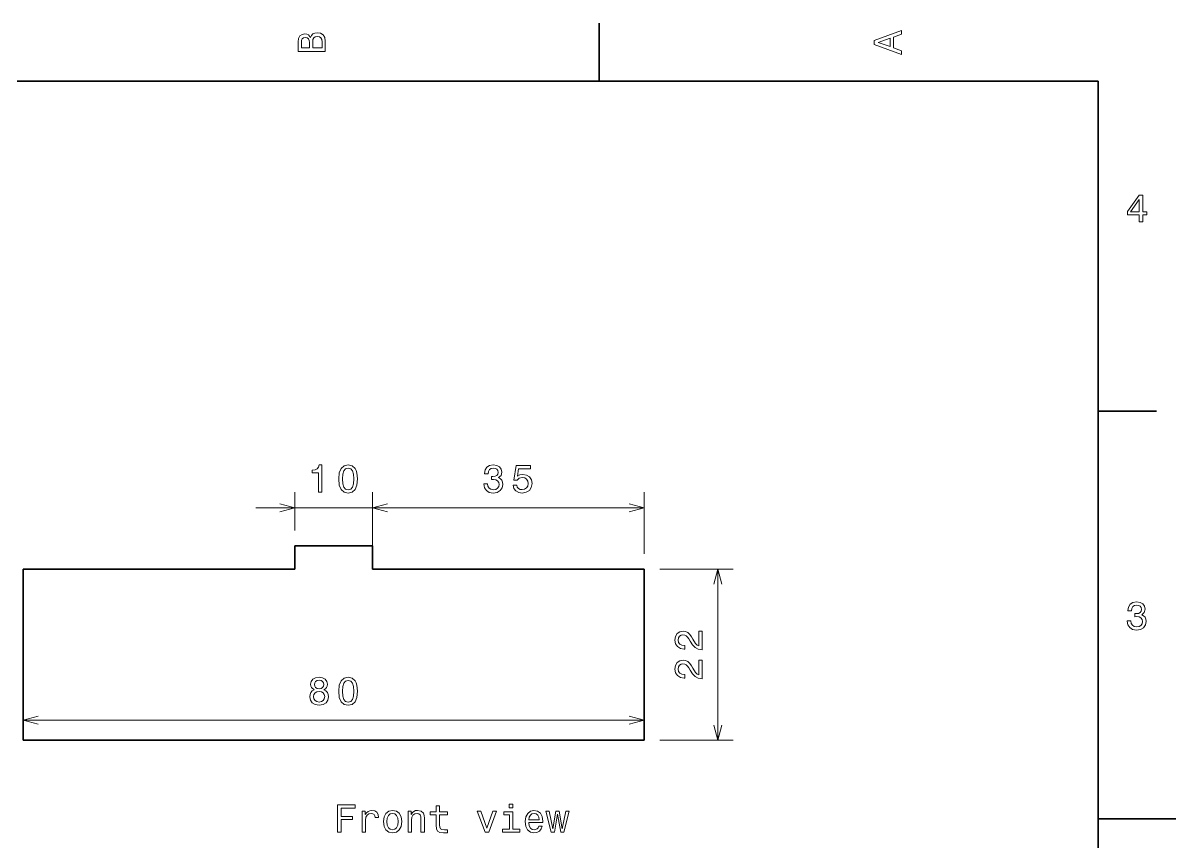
# Model space of a CAD drawing. Extents: x 0 to 297, y 0 to 210.
# Drawn here: x 148.5 to 297, y 102 to 207.5 of the extents above; entities that cross this region are included whole.
import ezdxf

# ---------------------------------------------------------------- set-up
doc = ezdxf.new("R2010")
doc.units = 0

msp = doc.modelspace()

# ---------------------------------------------------------------- linework, layer by layer
at = {"color": 7, "lineweight": 35, "ltscale": 0.1875}
for p, q in [((222.699997, 200), (222.699997, 207.5)), ((287, 157.5), (294.5, 157.5))]:
    msp.add_line(p, q, dxfattribs=at)
at = {"color": 7, "lineweight": 35}
for p, q in [((287, 200), (10, 200)), ((287, 10), (287, 200)), ((183.505127, 137.145844), (148.505127, 137.145844)), ((148.505127, 115.145844), (148.505127, 137.145844)), ((228.505127, 137.145844), (193.505127, 137.145844)), ((228.505127, 137.145844), (228.505127, 115.145844)), ((148.505127, 115.145844), (228.505127, 115.145844))]:
    msp.add_line(p, q, dxfattribs=at)
at = {"color": 7, "lineweight": 13, "ltscale": 0.123136}
for p, q in [((183.505127, 142.145844), (183.505127, 147.071289)), ((193.505127, 142.145844), (193.505127, 147.071289))]:
    msp.add_line(p, q, dxfattribs=at)
at = {"color": 7, "lineweight": 13, "ltscale": 0.198136}
for p, q in [((193.505127, 139.145844), (193.505127, 147.071289)), ((228.505127, 139.145844), (228.505127, 147.071289))]:
    msp.add_line(p, q, dxfattribs=at)
at = {"color": 7, "lineweight": 13}
for p, q in [((178.505127, 145.071289), (198.505127, 145.071289)), ((193.505127, 145.071289), (228.505127, 145.071289)), ((237.988373, 115.145844), (237.988373, 137.145844)), ((148.505127, 117.7295), (228.505127, 117.7295))]:
    msp.add_line(p, q, dxfattribs=at)
at = {"color": 7, "lineweight": 35, "ltscale": 0.075}
for p, q in [((183.505127, 140.145844), (183.505127, 137.145844)), ((193.505127, 137.145844), (193.505127, 140.145844))]:
    msp.add_line(p, q, dxfattribs=at)
at = {"color": 7, "lineweight": 35, "ltscale": 0.25}
for p, q in [((193.505127, 140.145844), (183.505127, 140.145844)), ((287, 105), (297, 105))]:
    msp.add_line(p, q, dxfattribs=at)
at = {"color": 7, "lineweight": 13, "ltscale": 0.237081}
for p, q in [((230.505127, 137.145844), (239.988373, 137.145844)), ((230.505127, 115.145844), (239.988373, 115.145844))]:
    msp.add_line(p, q, dxfattribs=at)
at = {"color": 7, "lineweight": 13, "ltscale": 0.064591}
for p, q in [((148.505127, 117.145844), (148.505127, 119.7295)), ((228.505127, 117.145844), (228.505127, 119.7295))]:
    msp.add_line(p, q, dxfattribs=at)
at = {"color": 7, "lineweight": 13}
for points in [[(261.633209, 203.466858), (261.633209, 203.930847), (260.604401, 204.298996), (260.604401, 205.695969), (261.633209, 206.064133), (261.633209, 206.538193), (258.128174, 205.257217), (258.128174, 204.742798)], [(185.542007, 205.630417), (185.249496, 205.983429), (185.052811, 206.074219), (184.81073, 206.104477), (184.432495, 206.03891), (184.160156, 205.842224), (183.993729, 205.524506), (183.933212, 205.080704), (183.933212, 203.835022), (187.433212, 203.835022), (187.433212, 205.151306), (187.36261, 205.620331), (187.155838, 205.968307), (186.828018, 206.185165), (186.384216, 206.260818), (186.08667, 206.215424), (185.839554, 206.094391), (185.65799, 205.897705)], [(185.385666, 204.984879), (185.385666, 204.298996), (184.351807, 204.298996), (184.351807, 205.025223), (184.382065, 205.297562), (184.472839, 205.489197), (184.629181, 205.605194), (184.86116, 205.645538), (185.093155, 205.600143), (185.254532, 205.479111), (185.355408, 205.272339)], [(187.014618, 205.095825), (187.014618, 204.298996), (185.809296, 204.298996), (185.809296, 205.050446), (185.844589, 205.368164), (185.9505, 205.595108), (186.132065, 205.731277), (186.394302, 205.776657), (186.671692, 205.731277), (186.863327, 205.605194), (186.979324, 205.393372)], [(260.17572, 204.460388), (258.632477, 205), (260.17572, 205.539627)], [(292.277374, 181.916794), (292.731262, 181.916794), (292.731262, 182.784225), (293.23056, 182.784225), (293.23056, 183.187683), (292.731262, 183.187683), (292.731262, 185.341141), (292.272339, 185.341141), (290.739197, 183.228027), (290.739197, 182.784225), (292.277374, 182.784225)], [(291.162842, 183.187683), (292.277374, 184.756134), (292.277374, 183.187683)], [(186.546341, 147.071289), (187.005264, 147.071289), (187.005264, 150.596497), (186.662323, 150.596497), (186.571548, 150.288864), (186.389999, 150.082092), (186.11261, 149.961044), (185.72934, 149.9207), (185.72934, 149.562637), (186.546341, 149.562637)], [(189.157715, 148.78093), (189.233368, 147.989151), (189.470398, 147.424301), (189.848633, 147.08136), (190.373138, 146.970413), (190.892593, 147.08136), (191.270828, 147.424301), (191.502823, 147.989151), (191.583511, 148.78093), (191.502823, 149.567673), (191.406998, 149.880356), (191.270828, 150.137558), (190.892593, 150.480499), (190.373138, 150.596497), (189.848633, 150.480499), (189.470398, 150.132523), (189.233368, 149.567673)], [(189.641876, 148.78093), (189.68222, 149.391159), (189.808289, 149.829926), (190.035248, 150.087128), (190.373138, 150.177917), (190.705994, 150.087128), (190.932938, 149.829926), (191.059021, 149.391159), (191.099365, 148.78093), (191.059021, 148.165665), (190.932938, 147.726898), (190.705994, 147.469696), (190.373138, 147.383957), (190.035248, 147.469696), (189.808289, 147.726898), (189.68222, 148.165665)], [(207.866226, 148.1707), (207.866226, 148.135406), (207.946915, 147.651245), (208.183945, 147.288147), (208.557144, 147.056152), (209.051376, 146.970413), (209.575882, 147.056152), (209.969254, 147.278061), (210.221405, 147.631073), (210.312195, 148.084976), (210.271851, 148.382523), (210.160889, 148.624603), (209.97934, 148.811188), (209.737259, 148.947357), (210.065063, 149.219696), (210.181061, 149.653412), (210.105408, 150.046783), (209.88855, 150.34433), (209.535522, 150.53093), (209.051376, 150.596497), (208.597488, 150.515808), (208.249512, 150.2939), (208.022568, 149.940872), (207.946915, 149.471863), (207.946915, 149.436554), (208.395767, 149.436554), (208.436111, 149.759323), (208.56723, 149.991302), (208.779053, 150.132523), (209.076599, 150.182953), (209.338837, 150.142609), (209.530487, 150.036697), (209.646484, 149.865234), (209.691864, 149.63324), (209.646484, 149.386124), (209.525452, 149.219696), (209.313629, 149.118835), (209.026169, 149.088577), (208.829483, 149.093613), (208.829483, 148.695206), (209.076599, 148.705292), (209.394318, 148.659897), (209.631348, 148.538864), (209.772568, 148.342178), (209.822998, 148.084976), (209.767517, 147.792465), (209.621262, 147.575607), (209.389282, 147.439438), (209.081635, 147.394043), (208.763916, 147.444473), (208.531921, 147.595779), (208.385681, 147.83786), (208.3302, 148.1707)], [(211.622421, 147.9841), (211.733368, 147.570557), (211.980484, 147.247787), (212.343597, 147.046066), (212.807571, 146.970413), (213.31694, 147.061188), (213.715363, 147.308319), (213.967514, 147.701691), (214.063339, 148.206009), (213.9776, 148.675034), (213.735535, 149.043182), (213.357285, 149.280212), (212.868103, 149.365952), (212.489853, 149.305435), (212.197342, 149.139008), (212.338562, 150.082092), (213.871704, 150.082092), (213.871704, 150.495636), (212.000656, 150.495636), (211.723282, 148.639725), (212.12674, 148.639725), (212.41925, 148.876755), (212.79245, 148.962494), (213.115219, 148.907013), (213.362335, 148.745636), (213.518677, 148.49852), (213.574142, 148.180786), (213.518677, 147.863068), (213.357285, 147.615952), (213.110168, 147.45961), (212.79245, 147.404129), (212.525162, 147.439438), (212.31839, 147.555435), (212.167084, 147.736984), (212.091431, 147.9841)], [(290.729126, 130.51622), (290.729126, 130.480911), (290.809814, 129.996765), (291.046844, 129.633652), (291.420044, 129.401657), (291.914276, 129.315933), (292.438782, 129.401657), (292.832153, 129.623566), (293.08429, 129.976593), (293.175079, 130.430481), (293.134735, 130.728027), (293.023773, 130.970108), (292.842224, 131.156708), (292.600159, 131.292877), (292.927948, 131.565216), (293.043945, 131.998932), (292.968292, 132.392303), (292.751434, 132.68985), (292.398407, 132.87645), (291.914276, 132.942017), (291.460388, 132.861313), (291.112396, 132.63942), (290.885468, 132.286392), (290.809814, 131.817368), (290.809814, 131.782074), (291.258636, 131.782074), (291.299011, 132.104828), (291.430115, 132.336823), (291.641937, 132.478027), (291.939484, 132.528473), (292.201721, 132.488113), (292.393372, 132.382217), (292.509369, 132.210739), (292.554749, 131.97876), (292.509369, 131.731628), (292.388336, 131.565216), (292.176514, 131.46434), (291.889069, 131.434082), (291.692383, 131.439133), (291.692383, 131.04071), (291.939484, 131.050797), (292.257202, 131.005417), (292.494232, 130.884369), (292.635468, 130.687683), (292.685883, 130.430481), (292.630402, 130.13797), (292.484161, 129.921112), (292.252167, 129.784943), (291.944519, 129.739563), (291.626801, 129.789993), (291.394806, 129.941284), (291.248566, 130.183365), (291.193085, 130.51622)], [(235.988373, 126.78331), (235.988373, 129.188934), (235.554657, 129.188934), (235.554657, 127.287628), (235.317627, 127.393539), (235.120941, 127.575096), (234.762863, 128.134888), (234.611572, 128.432449), (234.394714, 128.765289), (234.142548, 129.002335), (233.845001, 129.138489), (233.507111, 129.188934), (233.083481, 129.103195), (232.750626, 128.866165), (232.538803, 128.503052), (232.463165, 128.034027), (232.548889, 127.549881), (232.785919, 127.181725), (233.164169, 126.944687), (233.663452, 126.863998), (233.734055, 126.863998), (233.734055, 127.322937), (233.69371, 127.322937), (233.350769, 127.368324), (233.098602, 127.504486), (232.937225, 127.721344), (232.881744, 128.00882), (232.932175, 128.301315), (233.058258, 128.518173), (233.254944, 128.659393), (233.50206, 128.709824), (233.734055, 128.674515), (233.93074, 128.578705), (234.102203, 128.417313), (234.25351, 128.195404), (234.414886, 127.897858), (234.72757, 127.403625), (235.060425, 127.055641), (235.463882, 126.848869), (235.973251, 126.78331)], [(235.988373, 123.047287), (235.988373, 125.452904), (235.554657, 125.452904), (235.554657, 123.551605), (235.317627, 123.657516), (235.120941, 123.839073), (234.762863, 124.398872), (234.611572, 124.696419), (234.394714, 125.029274), (234.142548, 125.266304), (233.845001, 125.402473), (233.507111, 125.452904), (233.083481, 125.367172), (232.750626, 125.130142), (232.538803, 124.767029), (232.463165, 124.298004), (232.548889, 123.813858), (232.785919, 123.445702), (233.164169, 123.208664), (233.663452, 123.127975), (233.734055, 123.127975), (233.734055, 123.586914), (233.69371, 123.586914), (233.350769, 123.632301), (233.098602, 123.768463), (232.937225, 123.985321), (232.881744, 124.272789), (232.932175, 124.565292), (233.058258, 124.782158), (233.254944, 124.923363), (233.50206, 124.973801), (233.734055, 124.938492), (233.93074, 124.842674), (234.102203, 124.68129), (234.25351, 124.459389), (234.414886, 124.161835), (234.72757, 123.667603), (235.060425, 123.319618), (235.463882, 123.112846), (235.973251, 123.047287)], [(186.011749, 121.615669), (185.754547, 121.474457), (185.578033, 121.277771), (185.467087, 121.030655), (185.431778, 120.733101), (185.512482, 120.284256), (185.744461, 119.936272), (186.122711, 119.714371), (186.637115, 119.628632), (187.146484, 119.714371), (187.524719, 119.936272), (187.756714, 120.284256), (187.842438, 120.733101), (187.802094, 121.030655), (187.696198, 121.277771), (187.514633, 121.474457), (187.262482, 121.615669), (187.464203, 121.736702), (187.605408, 121.90313), (187.691147, 122.104858), (187.721405, 122.351974), (187.640717, 122.710045), (187.428894, 122.997513), (187.085968, 123.184113), (186.637115, 123.254715), (186.183228, 123.184113), (185.840286, 122.997513), (185.623428, 122.710045), (185.547775, 122.351974), (185.572998, 122.104858), (185.658722, 121.90313)], [(189.157715, 121.439156), (189.233368, 120.647369), (189.470398, 120.082527), (189.848633, 119.739586), (190.373138, 119.628632), (190.892593, 119.739586), (191.270828, 120.082527), (191.502823, 120.647369), (191.583511, 121.439156), (191.502823, 122.225899), (191.406998, 122.538574), (191.270828, 122.795784), (190.892593, 123.138718), (190.373138, 123.254715), (189.848633, 123.138718), (189.470398, 122.790741), (189.233368, 122.225899)], [(186.026886, 122.31163), (186.06723, 122.533531), (186.188263, 122.705002), (186.379913, 122.810913), (186.637115, 122.851257), (186.889282, 122.810913), (187.080917, 122.705002), (187.20195, 122.533531), (187.247345, 122.31163), (187.20195, 122.084686), (187.080917, 121.908173), (186.889282, 121.792183), (186.637115, 121.756874), (186.379913, 121.797226), (186.188263, 121.908173), (186.06723, 122.084686)], [(189.641876, 121.439156), (189.68222, 122.049385), (189.808289, 122.488144), (190.035248, 122.745346), (190.373138, 122.836128), (190.705994, 122.745346), (190.932938, 122.488144), (191.059021, 122.049385), (191.099365, 121.439156), (191.059021, 120.823883), (190.932938, 120.385117), (190.705994, 120.127914), (190.373138, 120.042175), (190.035248, 120.127914), (189.808289, 120.385117), (189.68222, 120.823883)], [(185.915924, 120.743187), (185.961319, 121.010483), (186.107574, 121.212212), (186.334518, 121.34333), (186.637115, 121.388718), (186.934662, 121.34333), (187.161606, 121.212212), (187.307861, 121.010483), (187.358292, 120.743187), (187.307861, 120.455727), (187.161606, 120.238861), (186.934662, 120.097656), (186.637115, 120.052269), (186.334518, 120.097656), (186.107574, 120.238861), (185.961319, 120.455727)], [(188.989273, 103.289215), (189.458298, 103.289215), (189.458298, 104.898003), (190.930923, 104.898003), (190.930923, 105.316589), (189.458298, 105.316589), (189.458298, 106.365585), (191.268814, 106.365585), (191.268814, 106.789215), (188.989273, 106.789215)], [(192.181641, 103.289215), (192.625443, 103.289215), (192.625443, 104.837486), (192.670837, 105.210686), (192.807007, 105.477974), (193.0289, 105.639359), (193.326447, 105.694832), (193.548355, 105.659531), (193.714783, 105.55867), (193.815643, 105.387199), (193.850952, 105.155212), (194.299789, 105.155212), (194.239273, 105.563713), (194.072845, 105.856216), (193.795471, 106.03273), (193.417236, 106.093246), (193.160019, 106.052902), (192.938126, 105.952042), (192.74144, 105.780571), (192.585098, 105.548584), (192.585098, 105.997429), (192.181641, 105.997429)], [(194.920105, 104.6408), (195.000809, 104.025528), (195.232788, 103.571632), (195.600952, 103.289215), (196.095184, 103.193398), (196.584381, 103.289215), (196.95253, 103.566589), (197.184525, 104.020485), (197.270264, 104.6408), (197.184525, 105.256073), (196.95253, 105.715004), (196.584381, 105.992386), (196.095184, 106.093246), (195.600952, 105.992386), (195.232788, 105.709961), (195.000809, 105.256073)], [(195.374008, 104.645844), (195.419388, 105.099731), (195.560608, 105.427544), (195.787552, 105.629272), (196.095184, 105.699875), (196.397781, 105.629272), (196.624725, 105.432587), (196.76593, 105.099731), (196.81636, 104.645844), (196.76593, 104.186913), (196.624725, 103.854057), (196.397781, 103.652328), (196.095184, 103.586769), (195.787552, 103.652328), (195.560608, 103.854057), (195.419388, 104.186913)], [(198.087265, 103.289215), (198.531067, 103.289215), (198.531067, 104.852615), (198.576447, 105.210686), (198.722702, 105.472931), (198.949646, 105.634315), (199.252243, 105.694832), (199.494324, 105.644402), (199.645615, 105.508232), (199.721268, 105.281288), (199.746475, 104.978699), (199.746475, 103.289215), (200.190292, 103.289215), (200.190292, 105.069473), (200.170105, 105.427544), (200.07933, 105.725098), (199.781784, 105.997429), (199.31781, 106.093246), (199.060608, 106.057945), (198.84375, 105.962128), (198.65715, 105.800743), (198.510895, 105.583885), (198.510895, 105.997429), (198.087265, 105.997429)], [(201.718384, 105.528412), (201.718384, 104.171783), (201.748642, 103.733017), (201.889847, 103.430428), (202.172272, 103.253914), (202.651382, 103.193398), (203.175873, 103.218613), (203.175873, 103.601898), (202.792587, 103.571632), (202.444611, 103.611984), (202.258011, 103.73806), (202.177322, 103.949875), (202.162186, 104.247429), (202.162186, 105.528412), (203.175873, 105.528412), (203.175873, 105.906647), (202.162186, 105.906647), (202.162186, 106.698441), (201.718384, 106.698441), (201.718384, 105.906647), (200.951813, 105.906647), (200.951813, 105.528412)], [(208.007294, 103.289215), (208.476303, 103.289215), (209.464783, 105.997429), (209.005844, 105.997429), (208.244324, 103.813713), (207.467667, 105.997429), (207.003693, 105.997429)], [(211.587982, 103.662415), (211.587982, 105.906647), (210.448212, 105.906647), (210.448212, 105.528412), (211.14418, 105.528412), (211.14418, 103.662415), (210.236389, 103.662415), (210.236389, 103.289215), (212.505844, 103.289215), (212.505844, 103.662415)], [(211.603119, 106.910255), (211.134094, 106.910255), (211.134094, 106.40593), (211.603119, 106.40593)], [(213.655701, 104.514717), (215.430923, 104.514717), (215.435959, 104.721489), (215.35527, 105.30146), (215.133362, 105.735184), (214.78035, 105.997429), (214.311325, 106.093246), (213.852386, 105.992386), (213.499359, 105.709961), (213.272415, 105.25103), (213.191727, 104.645844), (213.26738, 104.025528), (213.494324, 103.571632), (213.8423, 103.289215), (214.296188, 103.193398), (214.68956, 103.258957), (215.012329, 103.430428), (215.249359, 103.702759), (215.385529, 104.065872), (214.946777, 104.065872), (214.855988, 103.864143), (214.724869, 103.712845), (214.351669, 103.591812), (214.064209, 103.647285), (213.847351, 103.823799), (213.706131, 104.111259), (213.655701, 104.499588)], [(213.655701, 104.887917), (213.711182, 105.235901), (213.847351, 105.493103), (214.054123, 105.649445), (214.326447, 105.704918), (214.59375, 105.649445), (214.800522, 105.493103), (214.926605, 105.235901), (214.971985, 104.887917)], [(216.943893, 103.289215), (217.347351, 105.588928), (217.750809, 103.289215), (218.174438, 103.289215), (218.840149, 105.997429), (218.411469, 105.997429), (217.962616, 103.697716), (217.564209, 105.997429), (217.125443, 105.997429), (216.72702, 103.697716), (216.278183, 105.997429), (215.854553, 105.997429), (216.520264, 103.289215)]]:
    msp.add_lwpolyline(points, close=True, dxfattribs=at)
for points in [[(181.573273, 144.55365), (183.505127, 145.071289), (181.573273, 145.588913)], [(195.436981, 145.588913), (193.505127, 145.071289), (195.436981, 144.55365)], [(195.436981, 145.588913), (193.505127, 145.071289), (195.436981, 144.55365)], [(226.573273, 144.55365), (228.505127, 145.071289), (226.573273, 145.588913)], [(238.506012, 135.213989), (237.988373, 137.145844), (237.470734, 135.213989)], [(150.436981, 118.247139), (148.505127, 117.7295), (150.436981, 117.211861)], [(226.573273, 117.211861), (228.505127, 117.7295), (226.573273, 118.247139)], [(237.470734, 117.077698), (237.988373, 115.145844), (238.506012, 117.077698)]]:
    msp.add_lwpolyline(points, dxfattribs=at)

doc.saveas('drawing.dxf')
